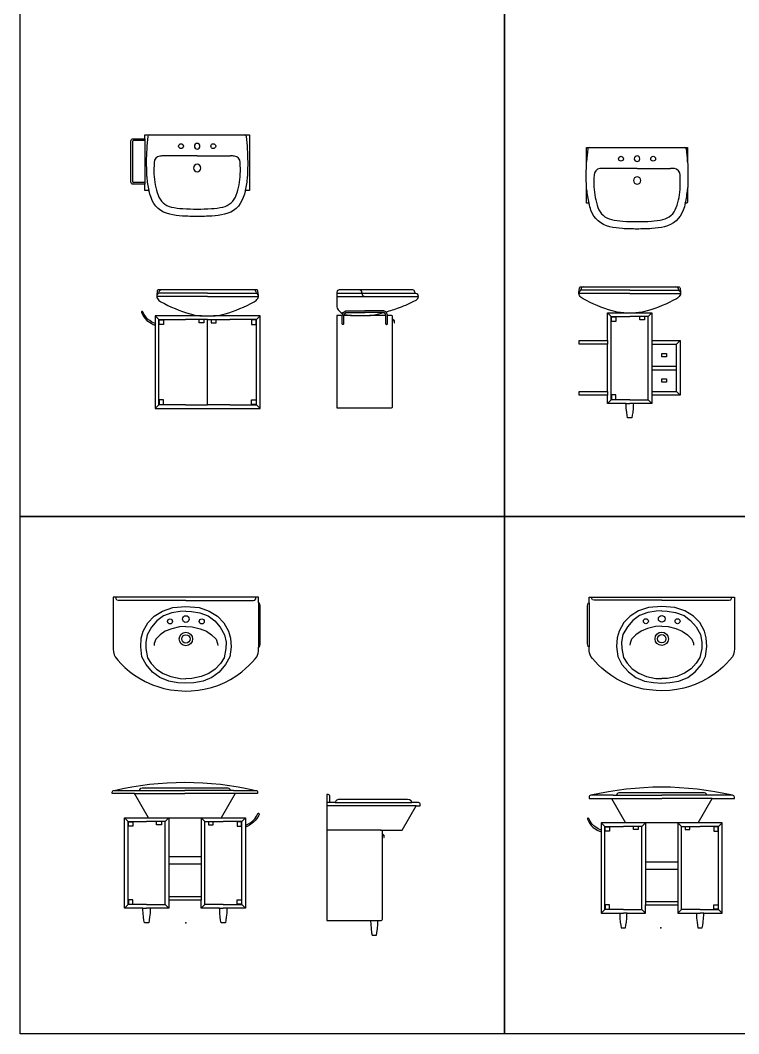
# Model space of a CAD drawing. Header units: millimetres. Extents: x 238.8 to 256.8, y 165 to 177.8.
# Drawn here: x 238.76 to 243.21, y 164.97 to 171.24 of the extents above; entities that cross this region are included whole.
import ezdxf

# ---------------------------------------------------------------- set-up
doc = ezdxf.new("R2010")
doc.units = ezdxf.units.MM

msp = doc.modelspace()

# ---------------------------------------------------------------- linework, layer by layer
at = {"color": 252}
for p, q in [((238.7604, 164.971), (238.7604, 177.771)), ((241.7604, 177.771), (241.7604, 164.971)), ((241.7604, 164.971), (241.7604, 177.771)), ((238.7604, 168.171), (256.7604, 168.171)), ((256.7604, 168.171), (238.7604, 168.171)), ((238.7604, 168.171), (238.7604, 168.171)), ((256.7604, 164.971), (238.7604, 164.971))]:
    msp.add_line(p, q, dxfattribs=at)
at = {"color": 175}
for p, q in [((239.4567, 170.2423), (239.4567, 170.4951)), ((239.531, 170.4984), (239.4599, 170.4984)), ((239.531, 170.5097), (239.531, 170.2278)), ((239.856, 170.4036), (239.6498, 170.4036)), ((239.856, 170.4036), (240.0622, 170.4036)), ((242.5809, 170.3261), (242.3747, 170.3261)), ((242.5809, 170.3261), (242.7872, 170.3261)), ((239.531, 170.2391), (239.4599, 170.2391)), ((239.9205, 169.5336), (239.6055, 169.5336)), ((239.9205, 169.5545), (239.6173, 169.5545)), ((239.9205, 169.5545), (240.2238, 169.5545)), ((239.9205, 169.5336), (240.2355, 169.5336)), ((240.7216, 169.5549), (241.2067, 169.5549)), ((240.7216, 169.534), (241.2266, 169.534)), ((240.877, 169.559), (240.8778, 169.551)), ((242.5351, 169.5524), (242.2201, 169.5524)), ((242.5351, 169.5732), (242.2318, 169.5732)), ((242.5351, 169.5732), (242.8383, 169.5732)), ((242.5351, 169.5524), (242.8501, 169.5524)), ((239.6182, 169.3906), (239.5955, 169.4133)), ((239.8834, 169.4133), (239.9577, 169.4133)), ((240.2229, 169.3906), (240.2455, 169.4133)), ((240.7534, 169.3651), (240.7534, 169.4161)), ((240.757, 169.4277), (240.7598, 169.4351)), ((240.7598, 169.4351), (240.7761, 169.4445)), ((240.7636, 169.416), (240.768, 169.428)), ((240.7636, 169.365), (240.7636, 169.416)), ((240.811, 169.4161), (240.7637, 169.4161)), ((240.768, 169.428), (240.7784, 169.4345)), ((240.7761, 169.4445), (240.8941, 169.4445)), ((240.7784, 169.4345), (240.8941, 169.4345)), ((240.7879, 169.4186), (240.7879, 169.4186)), ((240.811, 169.4161), (240.9232, 169.4161)), ((241.0122, 169.4445), (240.8941, 169.4445)), ((241.0099, 169.4345), (240.8941, 169.4345)), ((241.0246, 169.4161), (240.9232, 169.4161)), ((241.0203, 169.428), (241.0099, 169.4345)), ((241.0242, 169.4376), (241.0122, 169.4445)), ((241.0247, 169.416), (241.0203, 169.428)), ((241.0247, 169.365), (241.0247, 169.416)), ((241.0349, 169.3651), (241.0349, 169.4161)), ((242.4203, 169.4093), (242.3976, 169.432)), ((242.4203, 168.8945), (242.4203, 169.4093)), ((242.4203, 169.4093), (242.5351, 169.4093)), ((242.4224, 169.3797), (242.4224, 169.4072)), ((242.4224, 169.4072), (242.4499, 169.4072)), ((242.4499, 169.4072), (242.4499, 169.3797)), ((242.4979, 169.432), (242.5722, 169.432)), ((242.6499, 169.4093), (242.5351, 169.4093)), ((242.5975, 169.3893), (242.5975, 169.4093)), ((242.6275, 169.4093), (242.6275, 169.3893)), ((242.6499, 169.4093), (242.6725, 169.432)), ((242.6499, 168.8945), (242.6499, 169.4093)), ((239.5955, 169.3664), (239.5955, 169.3565)), ((239.6182, 168.8639), (239.6182, 169.3906)), ((239.6182, 169.3906), (239.7831, 169.3906)), ((239.6203, 169.361), (239.6203, 169.3885)), ((239.6203, 169.3885), (239.6478, 169.3885)), ((239.6478, 169.361), (239.6203, 169.361)), ((239.6478, 169.3885), (239.6478, 169.361)), ((239.9205, 169.3906), (239.7831, 169.3906)), ((239.8681, 169.3706), (239.8681, 169.3906)), ((239.8981, 169.3706), (239.8681, 169.3706)), ((239.8981, 169.3906), (239.8981, 169.3706)), ((239.9205, 169.3906), (240.058, 169.3906)), ((239.9205, 168.8639), (239.9205, 169.3906)), ((239.943, 169.3906), (239.943, 169.3706)), ((239.943, 169.3706), (239.973, 169.3706)), ((239.973, 169.3706), (239.973, 169.3906)), ((240.2229, 169.3906), (240.058, 169.3906)), ((240.1933, 169.3885), (240.1933, 169.361)), ((240.2208, 169.3885), (240.1933, 169.3885)), ((240.1933, 169.361), (240.2208, 169.361)), ((240.2208, 169.361), (240.2208, 169.3885)), ((240.2229, 168.8639), (240.2229, 169.3906)), ((240.7534, 169.3651), (240.7544, 169.3621)), ((240.7544, 169.3621), (240.757, 169.3602)), ((240.7603, 169.3602), (240.757, 169.3602)), ((240.7603, 169.3602), (240.7627, 169.3619)), ((240.7627, 169.3619), (240.7636, 169.365)), ((241.0256, 169.3619), (241.0247, 169.365)), ((241.028, 169.3602), (241.0256, 169.3619)), ((241.028, 169.3602), (241.0313, 169.3602)), ((241.0338, 169.3621), (241.0313, 169.3602)), ((241.0349, 169.3651), (241.0338, 169.3621)), ((241.0666, 169.3915), (241.0666, 169.3894)), ((242.4499, 169.3797), (242.4224, 169.3797)), ((242.6275, 169.3893), (242.5975, 169.3893)), ((242.3976, 169.2616), (242.3976, 169.2392)), ((242.6725, 169.2392), (242.8251, 169.2392)), ((242.8251, 169.2392), (242.8475, 169.2616)), ((242.8252, 168.9456), (242.8251, 169.2392)), ((242.7338, 169.1611, 0), (242.7338, 169.1811, 0)), ((242.7338, 169.1811, 0), (242.7638, 169.1811, 0)), ((242.7638, 169.1611, 0), (242.7338, 169.1611, 0)), ((242.7638, 169.1811, 0), (242.7638, 169.1611, 0)), ((242.6725, 169.1029, 0), (242.8251, 169.1029, 0)), ((242.6725, 169.0804, 0), (242.8251, 169.0804, 0)), ((242.7338, 169.003, 0), (242.7338, 169.023, 0)), ((242.7338, 169.023, 0), (242.7638, 169.023, 0)), ((242.7638, 169.003, 0), (242.7338, 169.003, 0)), ((242.7638, 169.023, 0), (242.7638, 169.003, 0)), ((242.3976, 168.9456), (242.3976, 168.9232)), ((242.4499, 168.9242), (242.4224, 168.9242)), ((242.4224, 168.9242), (242.4224, 168.8967)), ((242.4499, 168.8967), (242.4499, 168.9242)), ((242.6725, 168.9456), (242.8252, 168.9456)), ((242.8252, 168.9456), (242.8476, 168.9232)), ((239.6182, 168.8639), (239.5955, 168.8413)), ((239.7831, 168.8639), (239.6182, 168.8639)), ((239.6478, 168.8936), (239.6203, 168.8936)), ((239.6203, 168.8936), (239.6203, 168.8661)), ((239.6203, 168.8661), (239.6478, 168.8661)), ((239.6478, 168.8661), (239.6478, 168.8936)), ((239.7831, 168.8639), (239.9205, 168.8639)), ((240.058, 168.8639), (239.9205, 168.8639)), ((240.058, 168.8639), (240.2229, 168.8639)), ((240.1933, 168.8661), (240.1933, 168.8936)), ((240.1933, 168.8936), (240.2208, 168.8936)), ((240.2208, 168.8661), (240.1933, 168.8661)), ((240.2208, 168.8936), (240.2208, 168.8661)), ((240.2229, 168.8639), (240.2455, 168.8413)), ((242.4203, 168.8945), (242.3976, 168.8719)), ((242.5351, 168.8945), (242.4203, 168.8945)), ((242.4224, 168.8967), (242.4499, 168.8967)), ((242.5124, 168.8719), (242.5351, 168.8719)), ((242.5351, 168.8945), (242.6499, 168.8945)), ((242.5578, 168.8719), (242.5351, 168.8719)), ((242.6499, 168.8945), (242.6725, 168.8719)), ((239.3539, 167.6625), (239.3535, 167.672)), ((239.3587, 167.6546), (239.3539, 167.6625)), ((239.3676, 167.6519), (239.3587, 167.6546)), ((239.7863, 167.6519), (239.3676, 167.6519)), ((239.7863, 167.6519), (240.2049, 167.6519)), ((240.2049, 167.6519), (240.2139, 167.6546)), ((240.2139, 167.6546), (240.2187, 167.6625)), ((240.2187, 167.6625), (240.219, 167.672)), ((242.3009, 167.6638), (242.3005, 167.6733)), ((242.3056, 167.656), (242.3009, 167.6638)), ((242.3146, 167.6532), (242.3056, 167.656)), ((242.7333, 167.6532), (242.3146, 167.6532)), ((242.7333, 167.6532), (243.1519, 167.6532)), ((243.1519, 167.6532), (243.1609, 167.656)), ((243.1609, 167.656), (243.1657, 167.6638)), ((243.1657, 167.6638), (243.166, 167.6733)), ((239.6421, 167.5865), (239.7044, 167.6078)), ((239.7044, 167.6078), (239.7863, 167.614)), ((239.7863, 167.614), (239.8681, 167.6078)), ((239.8681, 167.6078), (239.9305, 167.5865)), ((240.2363, 167.6372), (240.2363, 167.3631)), ((242.2833, 167.6385), (242.2833, 167.3645)), ((242.589, 167.5879), (242.5374, 167.556)), ((242.6514, 167.6091), (242.589, 167.5879)), ((242.7333, 167.6153), (242.6514, 167.6091)), ((242.8151, 167.6091), (242.7333, 167.6153)), ((242.8775, 167.5879), (242.8151, 167.6091)), ((242.9292, 167.556), (242.8775, 167.5879)), ((239.5508, 167.5136), (239.5904, 167.5546)), ((239.6071, 167.5273), (239.5736, 167.4878)), ((239.5904, 167.5546), (239.6421, 167.5865)), ((239.6481, 167.5577), (239.6071, 167.5273)), ((239.6998, 167.5759), (239.6481, 167.5577)), ((239.7515, 167.585), (239.6998, 167.5759)), ((239.7863, 167.5861), (239.7515, 167.585)), ((239.7863, 167.5861), (239.821, 167.585)), ((239.821, 167.585), (239.8727, 167.5759)), ((239.8727, 167.5759), (239.9244, 167.5577)), ((239.9244, 167.5577), (239.9654, 167.5273)), ((239.9305, 167.5865), (239.9822, 167.5546)), ((239.9654, 167.5273), (239.9989, 167.4878)), ((239.9822, 167.5546), (240.0217, 167.5136)), ((242.5374, 167.556), (242.4978, 167.515)), ((242.5541, 167.5286), (242.5206, 167.4892)), ((242.5951, 167.559), (242.5541, 167.5286)), ((242.6468, 167.5772), (242.5951, 167.559)), ((242.6985, 167.5864), (242.6468, 167.5772)), ((242.7333, 167.5874), (242.6985, 167.5864)), ((242.7333, 167.5874), (242.768, 167.5864)), ((242.768, 167.5864), (242.8197, 167.5772)), ((242.8197, 167.5772), (242.8714, 167.559)), ((242.8714, 167.559), (242.9124, 167.5286)), ((242.9124, 167.5286), (242.9459, 167.4892)), ((242.9687, 167.515), (242.9292, 167.556)), ((239.5219, 167.462), (239.5508, 167.5136)), ((239.5736, 167.4878), (239.5463, 167.4407)), ((239.6983, 167.4772), (239.6588, 167.462)), ((239.747, 167.4893), (239.6983, 167.4772)), ((239.7863, 167.4916), (239.747, 167.4893)), ((239.7863, 167.4916), (239.8256, 167.4893)), ((239.8256, 167.4893), (239.8742, 167.4772)), ((239.8742, 167.4772), (239.9138, 167.462)), ((239.9989, 167.4878), (240.0263, 167.4407)), ((240.0217, 167.5136), (240.0506, 167.462)), ((242.4689, 167.4633), (242.4568, 167.4208)), ((242.4978, 167.515), (242.4689, 167.4633)), ((242.5206, 167.4892), (242.4933, 167.4421)), ((242.6058, 167.4633), (242.5738, 167.4406)), ((242.6453, 167.4785), (242.6058, 167.4633)), ((242.694, 167.4907), (242.6453, 167.4785)), ((242.7333, 167.4929), (242.694, 167.4907)), ((242.7333, 167.4929), (242.7726, 167.4907)), ((242.7726, 167.4907), (242.8212, 167.4785)), ((242.8212, 167.4785), (242.8607, 167.4633)), ((242.8607, 167.4633), (242.8927, 167.4406)), ((242.9459, 167.4892), (242.9733, 167.4421)), ((242.9976, 167.4633), (242.9687, 167.515)), ((243.0097, 167.4208), (242.9976, 167.4633)), ((239.5063, 167.3663), (239.5098, 167.4195)), ((239.5098, 167.4195), (239.5219, 167.462)), ((239.5463, 167.4407), (239.5372, 167.3936)), ((239.5995, 167.4119), (239.5904, 167.386)), ((239.6269, 167.4392), (239.5995, 167.4119)), ((239.6588, 167.462), (239.6269, 167.4392)), ((239.9138, 167.462), (239.9457, 167.4392)), ((239.9457, 167.4392), (239.9731, 167.4119)), ((239.9731, 167.4119), (239.9822, 167.386)), ((240.0263, 167.4407), (240.0354, 167.3936)), ((240.0506, 167.462), (240.0628, 167.4195)), ((240.0628, 167.4195), (240.0663, 167.3663)), ((242.4568, 167.4208), (242.4533, 167.3676)), ((242.4933, 167.4421), (242.4841, 167.395)), ((242.5465, 167.4132), (242.5374, 167.3874)), ((242.5738, 167.4406), (242.5465, 167.4132)), ((242.8927, 167.4406), (242.92, 167.4132)), ((242.92, 167.4132), (242.9292, 167.3874)), ((242.9733, 167.4421), (242.9824, 167.395)), ((243.0133, 167.3676), (243.0097, 167.4208)), ((239.5143, 167.304), (239.5063, 167.3663)), ((239.5372, 167.3936), (239.5387, 167.3542)), ((239.5387, 167.3542), (239.5493, 167.298)), ((239.5904, 167.386), (239.5888, 167.3739)), ((239.9822, 167.386), (239.9837, 167.3739)), ((240.0339, 167.3542), (240.0232, 167.298)), ((240.0354, 167.3936), (240.0339, 167.3542)), ((240.0663, 167.3663), (240.0582, 167.304)), ((242.4533, 167.3676), (242.4613, 167.3054)), ((242.4841, 167.395), (242.4857, 167.3555)), ((242.4857, 167.3555), (242.4963, 167.2993)), ((242.5374, 167.3874), (242.5358, 167.3752)), ((242.9292, 167.3874), (242.9307, 167.3752)), ((242.9809, 167.3555), (242.9702, 167.2993)), ((242.9824, 167.395), (242.9809, 167.3555)), ((243.0052, 167.3054), (243.0133, 167.3676)), ((239.5402, 167.2554), (239.5143, 167.304)), ((239.5493, 167.298), (239.5721, 167.263)), ((240.0232, 167.298), (240.0004, 167.263)), ((240.0582, 167.304), (240.0323, 167.2554)), ((242.4613, 167.3054), (242.4872, 167.2568)), ((242.4963, 167.2993), (242.5191, 167.2644)), ((242.9702, 167.2993), (242.9474, 167.2644)), ((242.9793, 167.2568), (243.0052, 167.3054)), ((239.5797, 167.2083), (239.5402, 167.2554)), ((239.5721, 167.263), (239.6041, 167.2281)), ((239.6041, 167.2281), (239.6451, 167.2008)), ((239.9685, 167.2281), (239.9274, 167.2008)), ((240.0004, 167.263), (239.9685, 167.2281)), ((240.0323, 167.2554), (239.9928, 167.2083)), ((242.4872, 167.2568), (242.5267, 167.2097)), ((242.5191, 167.2644), (242.551, 167.2294)), ((242.551, 167.2294), (242.5921, 167.2021)), ((242.9155, 167.2294), (242.8744, 167.2021)), ((242.9474, 167.2644), (242.9155, 167.2294)), ((242.9398, 167.2097), (242.9793, 167.2568)), ((239.6253, 167.1749), (239.5797, 167.2083)), ((239.6801, 167.1522), (239.6253, 167.1749)), ((239.6451, 167.2008), (239.6922, 167.181)), ((239.7363, 167.143), (239.6801, 167.1522)), ((239.6922, 167.181), (239.75, 167.1689)), ((239.75, 167.1689), (239.7863, 167.168)), ((239.8225, 167.1689), (239.7863, 167.168)), ((239.8803, 167.181), (239.8225, 167.1689)), ((239.8925, 167.1522), (239.8362, 167.143)), ((239.9274, 167.2008), (239.8803, 167.181)), ((239.9472, 167.1749), (239.8925, 167.1522)), ((239.9928, 167.2083), (239.9472, 167.1749)), ((242.5267, 167.2097), (242.5723, 167.1763)), ((242.5723, 167.1763), (242.6271, 167.1535)), ((242.5921, 167.2021), (242.6392, 167.1824)), ((242.6271, 167.1535), (242.6833, 167.1444)), ((242.6392, 167.1824), (242.697, 167.1702)), ((242.697, 167.1702), (242.7333, 167.1693)), ((242.7695, 167.1702), (242.7333, 167.1693)), ((242.8273, 167.1824), (242.7695, 167.1702)), ((242.7832, 167.1444), (242.8395, 167.1535)), ((242.8744, 167.2021), (242.8273, 167.1824)), ((242.8395, 167.1535), (242.8942, 167.1763)), ((242.8942, 167.1763), (242.9398, 167.2097)), ((239.7863, 167.14), (239.7363, 167.143)), ((239.8362, 167.143), (239.7863, 167.14)), ((242.6833, 167.1444), (242.7333, 167.1413)), ((242.7333, 167.1413), (242.7832, 167.1444)), ((239.3418, 166.4771), (239.4793, 166.4771)), ((239.4793, 166.4771), (239.7803, 166.4771)), ((239.5003, 166.4771), (239.502, 166.4841)), ((239.502, 166.4841), (239.5022, 166.4847)), ((239.5022, 166.4847), (239.5081, 166.4905)), ((239.5081, 166.4905), (239.5155, 166.4921)), ((239.5155, 166.4921), (239.5288, 166.4921)), ((239.5288, 166.4921), (239.7803, 166.4921)), ((239.7803, 166.4921), (240.0318, 166.4921)), ((240.0812, 166.4771), (239.7803, 166.4771)), ((240.0318, 166.4921), (240.0451, 166.4921)), ((240.0451, 166.4921), (240.0525, 166.4905)), ((240.0525, 166.4905), (240.0584, 166.4847)), ((240.0584, 166.4847), (240.0586, 166.4841)), ((240.0586, 166.4841), (240.0603, 166.4771)), ((240.0812, 166.4771), (240.2188, 166.4771)), ((242.4612, 166.4601), (242.4552, 166.4543)), ((242.4686, 166.4617), (242.4612, 166.4601)), ((242.4818, 166.4617), (242.4686, 166.4617)), ((242.7334, 166.4617), (242.4818, 166.4617)), ((242.9849, 166.4617), (242.7334, 166.4617)), ((242.9982, 166.4617), (242.9849, 166.4617)), ((243.0055, 166.4601), (242.9982, 166.4617)), ((243.0115, 166.4543), (243.0055, 166.4601)), ((239.4686, 166.4572), (239.7803, 166.4572)), ((240.0919, 166.4572), (239.7803, 166.4572)), ((240.6782, 166.4011), (240.6582, 166.4011)), ((240.7112, 166.4011), (241.1852, 166.4011)), ((242.4324, 166.4467), (242.2948, 166.4467)), ((242.4217, 166.4268), (242.7334, 166.4268)), ((242.4324, 166.4467), (242.7334, 166.4467)), ((242.4551, 166.4537), (242.4534, 166.4467)), ((242.4552, 166.4543), (242.4551, 166.4537)), ((243.0343, 166.4467), (242.7334, 166.4467)), ((243.045, 166.4268), (242.7334, 166.4268)), ((243.0117, 166.4537), (243.0115, 166.4543)), ((243.0134, 166.4467), (243.0117, 166.4537)), ((243.1719, 166.4467), (243.0343, 166.4467)), ((241.2132, 166.3811), (240.6582, 166.3811)), ((239.428, 166.2846), (239.4054, 166.3072)), ((239.428, 165.7698), (239.428, 166.2846)), ((239.428, 166.2846), (239.5428, 166.2846)), ((239.4301, 166.2549), (239.4301, 166.2824)), ((239.4301, 166.2824), (239.4576, 166.2824)), ((239.4576, 166.2824), (239.4576, 166.2549)), ((239.6576, 166.2846), (239.5428, 166.2846)), ((239.5553, 166.3072), (240.0053, 166.3072)), ((239.6052, 166.2646), (239.6052, 166.2846)), ((239.6352, 166.2846), (239.6352, 166.2646)), ((239.6576, 166.2846), (239.6802, 166.3072)), ((239.6576, 165.7698), (239.6576, 166.2846)), ((239.6802, 166.3072), (239.6802, 165.7985)), ((239.903, 166.2846), (239.8804, 166.3072)), ((239.8804, 166.3072), (239.8804, 165.7985)), ((239.903, 165.7698), (239.903, 166.2846)), ((239.903, 166.2846), (240.0178, 166.2846)), ((239.9254, 166.2846), (239.9254, 166.2646)), ((239.9554, 166.2646), (239.9554, 166.2846)), ((240.1326, 166.2846), (240.0178, 166.2846)), ((240.103, 166.2824), (240.103, 166.2549)), ((240.1305, 166.2824), (240.103, 166.2824)), ((240.1305, 166.2549), (240.1305, 166.2824)), ((240.1326, 166.2846), (240.1552, 166.3072)), ((240.1326, 165.7698), (240.1326, 166.2846)), ((242.381, 166.2542), (242.3584, 166.2769)), ((242.9584, 166.2769), (242.5083, 166.2769)), ((242.6107, 166.2542), (242.6333, 166.2769)), ((242.6333, 166.2769), (242.6333, 165.7681)), ((242.856, 166.2542), (242.8334, 166.2769)), ((242.8334, 166.2769), (242.8334, 165.7681)), ((243.0857, 166.2542), (243.1083, 166.2769)), ((239.4576, 166.2549), (239.4301, 166.2549)), ((239.6352, 166.2646), (239.6052, 166.2646)), ((239.9254, 166.2646), (239.9554, 166.2646)), ((240.103, 166.2549), (240.1305, 166.2549)), ((240.1552, 166.2603), (240.1552, 166.2504)), ((240.9912, 166.231), (240.6582, 166.231)), ((242.3584, 166.23), (242.3584, 166.22)), ((242.381, 165.7394), (242.381, 166.2542)), ((242.381, 166.2542), (242.4959, 166.2542)), ((242.3832, 166.2246), (242.3832, 166.2521)), ((242.3832, 166.2521), (242.4107, 166.2521)), ((242.4107, 166.2246), (242.3832, 166.2246)), ((242.4107, 166.2521), (242.4107, 166.2246)), ((242.6107, 166.2542), (242.4959, 166.2542)), ((242.5583, 166.2342), (242.5583, 166.2542)), ((242.5883, 166.2342), (242.5583, 166.2342)), ((242.5883, 166.2542), (242.5883, 166.2342)), ((242.6107, 165.7394), (242.6107, 166.2542)), ((242.856, 165.7394), (242.856, 166.2542)), ((242.856, 166.2542), (242.9709, 166.2542)), ((242.8785, 166.2542), (242.8785, 166.2342)), ((242.8785, 166.2342), (242.9085, 166.2342)), ((242.9085, 166.2342), (242.9085, 166.2542)), ((243.0857, 166.2542), (242.9709, 166.2542)), ((243.056, 166.2521), (243.056, 166.2246)), ((243.0835, 166.2521), (243.056, 166.2521)), ((243.056, 166.2246), (243.0835, 166.2246)), ((243.0835, 166.2246), (243.0835, 166.2521)), ((243.0857, 165.7394), (243.0857, 166.2542)), ((241.0032, 166.2064), (241.0032, 166.2044)), ((239.8804, 166.065), (239.6802, 166.065)), ((239.8804, 166.0199), (239.6802, 166.0199)), ((242.6333, 166.0347), (242.8334, 166.0347)), ((242.6333, 165.9895), (242.8334, 165.9895)), ((239.428, 165.7698), (239.4054, 165.7471)), ((239.5428, 165.7698), (239.428, 165.7698)), ((239.4576, 165.7994), (239.4301, 165.7994)), ((239.4301, 165.7994), (239.4301, 165.7719)), ((239.4301, 165.7719), (239.4576, 165.7719)), ((239.4576, 165.7719), (239.4576, 165.7994)), ((239.5428, 165.7698), (239.6576, 165.7698)), ((239.6576, 165.7698), (239.6802, 165.7471)), ((239.8804, 165.8188), (239.6802, 165.8188)), ((239.903, 165.7698), (239.8804, 165.7471)), ((240.0178, 165.7698), (239.903, 165.7698)), ((240.0178, 165.7698), (240.1326, 165.7698)), ((240.103, 165.7719), (240.103, 165.7994)), ((240.103, 165.7994), (240.1305, 165.7994)), ((240.1305, 165.7719), (240.103, 165.7719)), ((240.1305, 165.7994), (240.1305, 165.7719)), ((240.1326, 165.7698), (240.1552, 165.7471)), ((242.4107, 165.769), (242.3832, 165.769)), ((242.3832, 165.769), (242.3832, 165.7415)), ((242.4107, 165.7415), (242.4107, 165.769)), ((242.6333, 165.7885), (242.8334, 165.7885)), ((243.056, 165.7415), (243.056, 165.769)), ((243.056, 165.769), (243.0835, 165.769)), ((243.0835, 165.769), (243.0835, 165.7415)), ((239.5201, 165.7471), (239.5428, 165.7471)), ((239.5655, 165.7471), (239.5428, 165.7471)), ((239.9951, 165.7471), (240.0178, 165.7471)), ((240.0405, 165.7471), (240.0178, 165.7471)), ((242.381, 165.7394), (242.3584, 165.7167)), ((242.4959, 165.7394), (242.381, 165.7394)), ((242.3832, 165.7415), (242.4107, 165.7415)), ((242.4732, 165.7167), (242.4959, 165.7167)), ((242.4959, 165.7394), (242.6107, 165.7394)), ((242.5186, 165.7167), (242.4959, 165.7167)), ((242.6107, 165.7394), (242.6333, 165.7167)), ((242.856, 165.7394), (242.8334, 165.7167)), ((242.9709, 165.7394), (242.856, 165.7394)), ((242.9482, 165.7167), (242.9709, 165.7167)), ((242.9709, 165.7394), (243.0857, 165.7394)), ((242.9936, 165.7167), (242.9709, 165.7167)), ((243.0835, 165.7415), (243.056, 165.7415)), ((243.0857, 165.7394), (243.1083, 165.7167)), ((240.9307, 165.6711), (240.9757, 165.6711))]:
    msp.add_line(p, q, dxfattribs=at)
for points in [[(239.856, 170.0286, -0.015232), (239.7647, 170.0314, -0.039532), (239.6865, 170.0425, -0.259094), (239.5703, 170.1456, -0.02246), (239.5574, 170.1886), (239.531, 170.1886), (239.531, 170.2278), (239.46, 170.2278, -0.415237), (239.4454, 170.2423), (239.4454, 170.4951, -0.415237), (239.46, 170.5097), (239.531, 170.5097), (239.531, 170.5336), (239.8132, 170.5336), (240.181, 170.5336), (240.181, 170.1886), (240.1546, 170.1886, -0.02246), (240.1417, 170.1456, -0.259094), (240.0255, 170.0425, -0.039532), (239.9473, 170.0314, -0.015232)], [(242.8834, 170.1111), (242.8795, 170.1111, -0.02246), (242.8666, 170.0681, -0.259094), (242.7504, 169.9649, -0.039532), (242.6722, 169.9539, -0.015232), (242.5809, 169.9511, -0.015232), (242.4896, 169.9539, -0.039532), (242.4114, 169.9649, -0.259094), (242.2952, 170.0681, -0.02246), (242.2823, 170.1111), (242.2684, 170.1111), (242.2684, 170.1959, -0.007127), (242.2676, 170.2102, -0.026276), (242.2684, 170.3677), (242.2684, 170.4561), (242.5809, 170.4561), (242.8934, 170.4561), (242.8934, 170.3677, -0.026276), (242.8943, 170.2102, -0.007127), (242.8934, 170.1959), (242.8934, 170.1211, -0.414214)], [(240.2455, 168.8413), (240.2455, 169.4133), (239.9577, 169.4133, 0.032145), (239.9979, 169.4182, 0.024933), (240.0285, 169.4256, 0.054278), (240.2096, 169.5009, 0.105753), (240.2312, 169.5206, 0.174382), (240.2355, 169.5336, 0.072344), (240.235, 169.5392), (240.2323, 169.5658, 0.481494), (240.2234, 169.5741), (239.9485, 169.5741), (239.8925, 169.5741), (239.6177, 169.5741, 0.481494), (239.6088, 169.5658), (239.6061, 169.5392, 0.072344), (239.6055, 169.5336, 0.174382), (239.6099, 169.5206, 0.105753), (239.6314, 169.5009, 0.054278), (239.8125, 169.4256, 0.024933), (239.8431, 169.4182), (239.8431, 169.4182, 0.032145), (239.8834, 169.4133), (239.5955, 169.4133), (239.5955, 169.3664), (239.5763, 169.3753), (239.5626, 169.3848), (239.5493, 169.3941), (239.5383, 169.4068), (239.5277, 169.4225), (239.5182, 169.4403), (239.5158, 169.4415), (239.5127, 169.441), (239.5107, 169.4386), (239.5105, 169.4357), (239.5156, 169.4262), (239.5256, 169.4081), (239.5345, 169.3965), (239.5448, 169.3855), (239.5709, 169.3677), (239.5846, 169.3605), (239.5955, 169.3565), (239.5955, 168.8413), (239.9205, 168.8413)], [(241.0349, 169.4178), (241.0285, 169.4351), (241.0242, 169.4376, 0.01985), (241.1083, 169.465, 0.033808), (241.2116, 169.5102, 0.259025), (241.2266, 169.534, 0.365327), (241.2107, 169.5529, -0.372373), (241.204, 169.561, 0.421499), (241.1909, 169.5745), (240.8151, 169.5745), (240.7557, 169.5745), (240.7366, 169.5745, 0.414214), (240.7216, 169.5595), (240.7216, 169.4688), (240.7227, 169.461, 0.146817), (240.757, 169.4277), (240.7534, 169.4161), (240.7216, 169.4161), (240.7216, 168.8442), (241.0391, 168.8442), (241.0391, 168.8442), (241.0547, 168.8442), (241.0592, 168.8448), (241.0632, 168.8466), (241.0657, 168.8494), (241.0666, 168.8528), (241.0666, 169.3894), (241.0677, 169.3894), (241.0756, 169.3815), (241.0756, 169.3715), (241.0777, 169.3715), (241.0777, 169.3825), (241.0687, 169.3915), (241.0666, 169.3915), (241.0666, 169.4075), (241.0658, 169.4109), (241.0633, 169.4135), (241.0592, 169.4154), (241.0547, 169.4161), (241.0349, 169.4161)], [(242.8476, 168.9232), (242.6725, 168.9232), (242.6725, 168.8719), (242.5578, 168.8719), (242.5574, 168.8629), (242.5564, 168.8417), (242.5539, 168.8164), (242.5513, 168.7982), (242.5484, 168.7819), (242.5351, 168.7819), (242.5218, 168.7819), (242.5188, 168.7982), (242.5163, 168.8164), (242.5138, 168.8417), (242.5128, 168.8629), (242.5124, 168.8719), (242.3976, 168.8719), (242.3976, 168.9232), (242.2226, 168.9232), (242.2226, 168.9456), (242.3976, 168.9456), (242.3976, 169.2392), (242.2226, 169.2392), (242.2226, 169.2616), (242.3976, 169.2616), (242.3976, 169.432), (242.4979, 169.432, -0.032145), (242.4577, 169.437), (242.4577, 169.437, -0.024933), (242.4271, 169.4444, -0.054278), (242.246, 169.5196, -0.105753), (242.2244, 169.5393, -0.174382), (242.2201, 169.5524, -0.072344), (242.2207, 169.558), (242.2234, 169.5845, -0.481494), (242.2322, 169.5929), (242.5071, 169.5929), (242.5631, 169.5929), (242.8379, 169.5929, -0.481494), (242.8468, 169.5845), (242.8495, 169.558, -0.072344), (242.8501, 169.5524, -0.174382), (242.8458, 169.5393, -0.105753), (242.8242, 169.5196, -0.054278), (242.6431, 169.4444, -0.024933), (242.6125, 169.437, -0.032145), (242.5722, 169.432), (242.6725, 169.432), (242.6725, 169.2616), (242.8475, 169.2616)], [(239.3303, 166.4651), (239.331, 166.4698), (239.3338, 166.4736), (239.3378, 166.4762), (239.3418, 166.4771, -0.114107), (240.2188, 166.4771), (240.2227, 166.4762), (240.2268, 166.4736), (240.2295, 166.4698), (240.2303, 166.4651), (240.2303, 166.4572), (240.0919, 166.4572), (240.0053, 166.3072), (240.1552, 166.3072), (240.1552, 166.2603), (240.1744, 166.2692), (240.1881, 166.2788), (240.2015, 166.2881), (240.2125, 166.3007), (240.2231, 166.3165), (240.2325, 166.3342), (240.235, 166.3355), (240.2381, 166.335), (240.24, 166.3326), (240.2402, 166.3297), (240.2352, 166.3202), (240.2252, 166.3021), (240.2162, 166.2904), (240.206, 166.2795), (240.1799, 166.2617), (240.1662, 166.2545), (240.1552, 166.2504), (240.1552, 165.7471), (240.0405, 165.7471), (240.0401, 165.7382), (240.0391, 165.717), (240.0366, 165.6916), (240.034, 165.6735), (240.0311, 165.6571), (240.0178, 165.6571), (240.0045, 165.6571), (240.0015, 165.6735), (239.999, 165.6916), (239.9965, 165.717), (239.9955, 165.7382), (239.9951, 165.7471), (239.8804, 165.7471), (239.8804, 165.7985), (239.6802, 165.7985), (239.6802, 165.7471), (239.5655, 165.7471), (239.5651, 165.7382), (239.5641, 165.717), (239.5616, 165.6916), (239.559, 165.6735), (239.5561, 165.6571), (239.5428, 165.6571), (239.5295, 165.6571), (239.5265, 165.6735), (239.524, 165.6916), (239.5215, 165.717), (239.5205, 165.7382), (239.5201, 165.7471), (239.4054, 165.7471), (239.4054, 166.3072), (239.5553, 166.3072), (239.4686, 166.4572), (239.3303, 166.4572)], [(243.1834, 166.4347), (243.1826, 166.4394), (243.1799, 166.4432), (243.1758, 166.4458), (243.1719, 166.4467, 0.114107), (242.2948, 166.4467), (242.2909, 166.4458), (242.2868, 166.4432), (242.2841, 166.4394), (242.2834, 166.4347), (242.2834, 166.4268), (242.4217, 166.4268), (242.5083, 166.2769), (242.3584, 166.2769), (242.3584, 166.23), (242.3392, 166.2388), (242.3255, 166.2484), (242.3122, 166.2577), (242.3012, 166.2703), (242.2906, 166.2861), (242.2811, 166.3038), (242.2786, 166.3051), (242.2756, 166.3046), (242.2736, 166.3022), (242.2734, 166.2993), (242.2785, 166.2898), (242.2885, 166.2717), (242.2974, 166.2601), (242.3077, 166.2491), (242.3337, 166.2313), (242.3475, 166.2241), (242.3584, 166.22), (242.3584, 165.7167), (242.4732, 165.7167), (242.4735, 165.7078), (242.4746, 165.6866), (242.477, 165.6612), (242.4796, 165.6431), (242.4826, 165.6267), (242.4959, 165.6267), (242.5092, 165.6267), (242.5121, 165.6431), (242.5147, 165.6612), (242.5172, 165.6866), (242.5182, 165.7078), (242.5186, 165.7167), (242.6333, 165.7167), (242.6333, 165.7681), (242.8334, 165.7681), (242.8334, 165.7167), (242.9482, 165.7167), (242.9485, 165.7078), (242.9496, 165.6866), (242.952, 165.6612), (242.9546, 165.6431), (242.9576, 165.6267), (242.9709, 165.6267), (242.9842, 165.6267), (242.9871, 165.6431), (242.9897, 165.6612), (242.9922, 165.6866), (242.9932, 165.7078), (242.9936, 165.7167), (243.1083, 165.7167), (243.1083, 166.2769), (242.9584, 166.2769), (243.045, 166.4268), (243.1834, 166.4268)]]:
    msp.add_lwpolyline(points, format="xyb", close=True, dxfattribs=at)
msp.add_lwpolyline([(242.6725, 169.2616), (242.6725, 168.9232)], dxfattribs=at)
for points in [[(240.2363, 167.3631), (240.2414, 167.3665), (240.246, 167.3824), (240.246, 167.6182), (240.2413, 167.6338), (240.2363, 167.6372), (240.2363, 167.672), (239.3363, 167.672), (239.3363, 167.3508), (239.3375, 167.3347), (239.3417, 167.3164), (239.3483, 167.3029), (239.3639, 167.2838), (239.3861, 167.2592), (239.4075, 167.2384), (239.4366, 167.2135), (239.4615, 167.1947), (239.4954, 167.173), (239.5333, 167.1515), (239.5799, 167.1304), (239.6194, 167.1171), (239.6495, 167.1084), (239.6915, 167.1002), (239.7356, 167.0945), (239.7863, 167.092), (239.8196, 167.0935), (239.8613, 167.097), (239.8992, 167.1026), (239.9458, 167.1144), (239.9832, 167.1267), (240.0273, 167.1456), (240.0632, 167.1641), (240.1011, 167.1882), (240.1323, 167.2107), (240.1564, 167.2312), (240.1771, 167.2499), (240.1987, 167.2726), (240.2147, 167.291), (240.2248, 167.3036), (240.2298, 167.3139), (240.2342, 167.3265), (240.2363, 167.3378)], [(242.2833, 167.3645), (242.2781, 167.3678), (242.2735, 167.3838), (242.2735, 167.6196), (242.2782, 167.6352), (242.2833, 167.6385), (242.2833, 167.6733), (243.1833, 167.6733), (243.1833, 167.3522), (243.182, 167.336), (243.1778, 167.3178), (243.1712, 167.3042), (243.1556, 167.2851), (243.1334, 167.2606), (243.112, 167.2398), (243.0829, 167.2149), (243.0581, 167.1961), (243.0241, 167.1744), (242.9862, 167.1528), (242.9396, 167.1318), (242.9002, 167.1185), (242.87, 167.1097), (242.828, 167.1015), (242.784, 167.0959), (242.7332, 167.0933), (242.7, 167.0949), (242.6582, 167.0983), (242.6203, 167.104), (242.5737, 167.1158), (242.5363, 167.1281), (242.4922, 167.147), (242.4563, 167.1654), (242.4184, 167.1895), (242.3872, 167.2121), (242.3631, 167.2326), (242.3424, 167.2512), (242.3209, 167.2739), (242.3048, 167.2923), (242.2947, 167.3049), (242.2897, 167.3152), (242.2853, 167.3279), (242.2833, 167.3391)], [(240.7125, 166.407), (240.7112, 166.4011), (240.6782, 166.4011), (240.6782, 166.4386), (240.6774, 166.4434), (240.6751, 166.4471), (240.6716, 166.4497), (240.6671, 166.4511), (240.6582, 166.4511), (240.6582, 165.6711), (240.9307, 165.6711), (240.9315, 165.6474), (240.9336, 165.6223), (240.9369, 165.5955), (240.9399, 165.5811), (240.9665, 165.5811), (240.9695, 165.5955), (240.9728, 165.6223), (240.9749, 165.6474), (240.9757, 165.6711), (240.9912, 165.6711), (240.9958, 165.6717), (240.9997, 165.6736), (241.0023, 165.6764), (241.0032, 165.6797), (241.0032, 166.2044), (241.0042, 166.2044), (241.0122, 166.1964), (241.0122, 166.1864), (241.0142, 166.1864), (241.0142, 166.1974), (241.0053, 166.2064), (241.0032, 166.2064), (241.0032, 166.2224), (241.0023, 166.2258), (240.9999, 166.2284), (240.9958, 166.2304), (240.9912, 166.231), (241.1266, 166.231), (241.2132, 166.3811), (241.2382, 166.3811), (241.2382, 166.3891), (241.2377, 166.3937), (241.235, 166.3976), (241.231, 166.4002), (241.2268, 166.4011), (241.1852, 166.4011), (241.1811, 166.4117), (241.1712, 166.4183), (241.1579, 166.4196), (240.7284, 166.4196), (240.7178, 166.4143)]]:
    msp.add_lwpolyline(points, close=True, dxfattribs=at)
for centre, radius in [((239.7563, 170.4636), 0.015), ((239.9557, 170.4636), 0.015), ((242.4812, 170.3861), 0.015), ((242.6806, 170.3861), 0.015), ((239.6881, 167.5227), 0.0154), ((239.7863, 167.5374), 0.0205), ((239.8844, 167.5227), 0.0154), ((242.6351, 167.524), 0.0154), ((242.7333, 167.5388), 0.0205), ((242.8314, 167.524), 0.0154), ((239.7863, 167.414), 0.0415), ((239.7863, 167.414), 0.0261), ((242.7333, 167.4153), 0.0415), ((242.7333, 167.4153), 0.0261)]:
    msp.add_circle(centre, radius, dxfattribs=at)
for centre, radius, start, end in [((239.4599, 170.4951), 0.00327, 90, 180), ((241.041, 170.3582), 1.5, 173.62616, 176.67233), ((239.5602, 170.5236), 0.01, 90, 173.62616), ((239.8563, 170.4636), 0.0175, 90.95552, 269.04448), ((239.8557, 170.4636), 0.0175, 270.95552, 89.04448), ((240.1518, 170.5236), 0.01, 6.37384, 90), ((238.671, 170.3582), 1.5, 3.32767, 6.37384), ((241.041, 170.3582), 1.5, 176.67233, 182.69304), ((238.671, 170.3582), 1.5, 357.30696, 3.32767), ((243.7659, 170.2807), 1.5, 173.62616, 176.67233), ((242.2851, 170.4461), 0.01, 90, 173.62616), ((242.8767, 170.4461), 0.01, 6.37384, 90), ((241.3959, 170.2807), 1.5, 3.32767, 6.37384), ((241.0424, 170.3127), 1.454, 178.02338, 180.898), ((239.6293, 170.3626), 0.04, 95.59372, 179.69946), ((239.6498, 170.1536), 0.25, 90, 95.59372), ((239.8563, 170.3286), 0.023, 90.72701, 269.27299), ((239.8557, 170.3286), 0.023, 270.72701, 89.27299), ((240.0622, 170.1536), 0.25, 84.40628, 90), ((240.0827, 170.3626), 0.04, 0.30054, 84.40628), ((238.6696, 170.3127), 1.454, 359.102, 1.97662), ((242.5812, 170.3861), 0.0175, 90.95552, 269.04448), ((242.5806, 170.3861), 0.0175, 270.95552, 89.04448), ((240.0421, 170.3112), 0.5, 182.69304, 184.32638), ((240.0421, 170.3112), 0.454, 182.69304, 199.34062), ((239.6699, 170.3112), 0.454, 340.65938, 357.30696), ((239.6699, 170.3112), 0.5, 355.67362, 357.30696), ((243.7673, 170.2351), 1.454, 178.02338, 180.898), ((242.3542, 170.2851), 0.04, 95.59372, 179.69946), ((242.3747, 170.0761), 0.25, 90, 95.59372), ((242.7872, 170.0761), 0.25, 84.40628, 90), ((242.8076, 170.2851), 0.04, 0.30054, 84.40628), ((241.3945, 170.2351), 1.454, 359.102, 1.97662), ((239.4599, 170.2423), 0.00327, 180, 270), ((240.0421, 170.3112), 0.5, 184.32638, 194.19393), ((239.6699, 170.3112), 0.5, 345.80607, 355.67362), ((242.5812, 170.2511), 0.023, 90.72701, 269.27299), ((242.5806, 170.2511), 0.023, 270.72701, 89.27299), ((239.7213, 170.1986), 0.114, 199.34062, 257.44287), ((239.9907, 170.1986), 0.114, 282.55713, 340.65938), ((242.767, 170.2337), 0.5, 184.32638, 194.19393), ((242.767, 170.2337), 0.454, 182.69304, 199.34062), ((242.3948, 170.2337), 0.454, 340.65938, 357.30696), ((242.3948, 170.2337), 0.5, 345.80607, 355.67362), ((239.7952, 170.5305), 0.454, 257.44287, 266.49822), ((239.8563, 171.5286), 1.454, 266.49822, 269.9885), ((239.8557, 171.5286), 1.454, 270.0115, 273.50178), ((239.9168, 170.5305), 0.454, 273.50178, 282.55713), ((242.4462, 170.1211), 0.114, 199.34062, 257.44287), ((242.7156, 170.1211), 0.114, 282.55713, 340.65938), ((242.5201, 170.4529), 0.454, 257.44287, 266.49822), ((242.5812, 171.4511), 1.454, 266.49822, 269.9885), ((242.5806, 171.4511), 1.454, 270.0115, 273.50178), ((242.6417, 170.4529), 0.454, 273.50178, 282.55713), ((239.6251, 169.5345), 0.0195, 126.27012, 165.926), ((239.6042, 169.5623), 0.0152, 307.61258, 351.6721), ((239.6351, 169.5582), 0.016, 92.81655, 173.17532), ((240.206, 169.5582), 0.016, 6.82468, 87.18345), ((240.2369, 169.5623), 0.0152, 188.3279, 232.38742), ((240.216, 169.5345), 0.0195, 14.074, 53.72988), ((240.8615, 169.559), 0.0155, 0, 94.59224), ((240.8947, 169.551), 0.017, 180, 270), ((242.2396, 169.5532), 0.0195, 126.27012, 165.926), ((242.2188, 169.581), 0.0152, 307.61258, 351.6721), ((242.2497, 169.5769), 0.016, 92.81655, 173.17532), ((242.8205, 169.5769), 0.016, 6.82468, 87.18345), ((242.8514, 169.581), 0.0152, 188.3279, 232.38742), ((242.8306, 169.5532), 0.0195, 14.074, 53.72988), ((240.7954, 169.5014), 0.0832, 249.5716, 264.78919), ((240.8671, 170.0442), 0.6306, 262.78085, 264.89628), ((240.8671, 170.0442), 0.6306, 275.10372, 277.21915), ((240.7211, 170.51), 1.1144, 281.65856, 285.06686)]:
    msp.add_arc(centre, radius, start, end, dxfattribs=at)
for p in [(239.7853, 165.6571), (242.7284, 165.6267)]:
    msp.add_point(p, dxfattribs=at)

doc.saveas('drawing.dxf')
